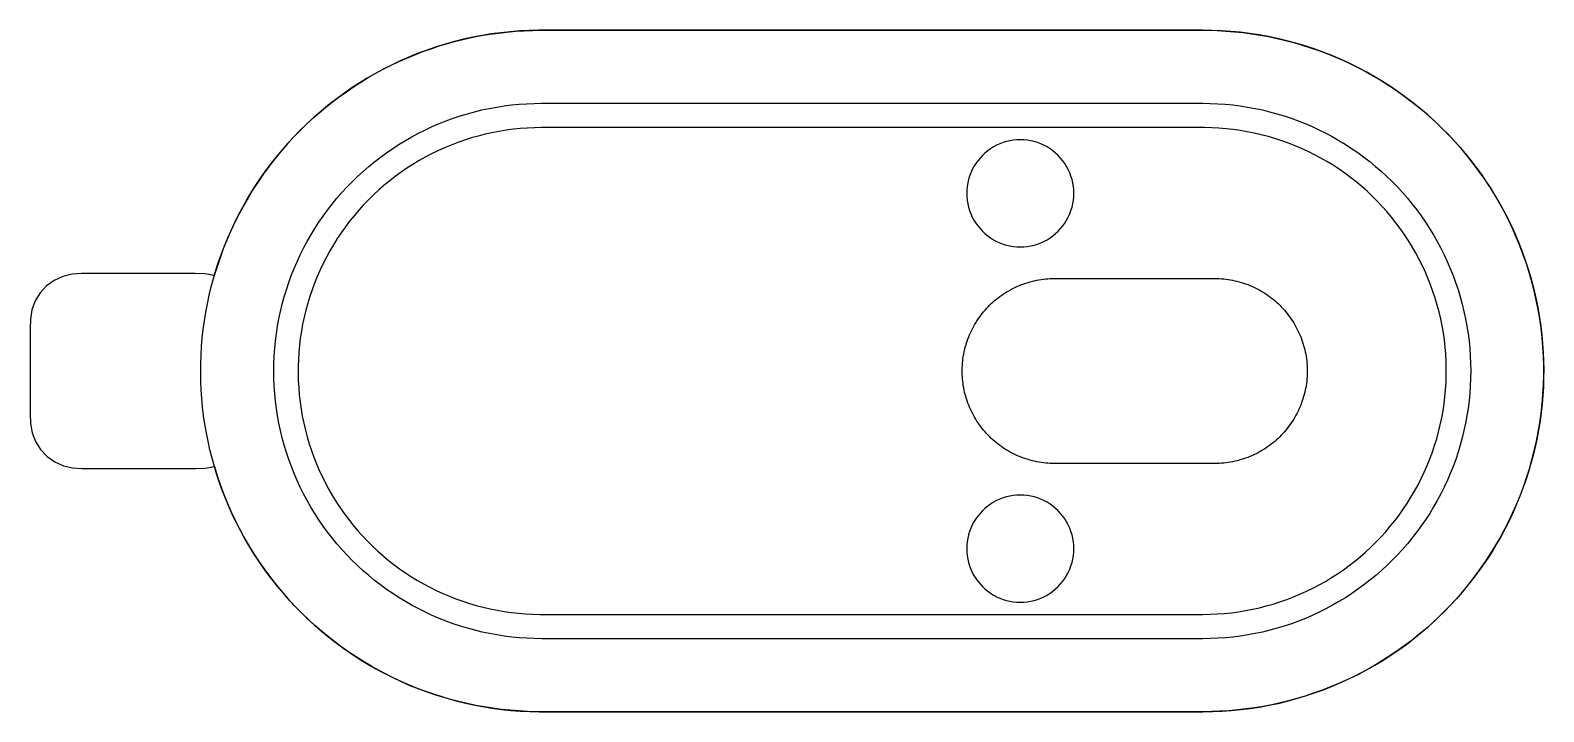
# Model space of a CAD drawing. Header units: millimetres. Extents: x -5 to 26.1, y -7 to 7.
import ezdxf

# ---------------------------------------------------------------- set-up
doc = ezdxf.new("R2010")
doc.units = ezdxf.units.MM
for name, color, linetype in [('HOLES', 7, 'Continuous'), ('LINER', 7, 'Continuous'), ('POD_LAYER', 7, 'Continuous'), ('POD_OUTLINE', 7, 'Continuous'), ('SKIN_LAYER', 7, 'Continuous')]:
    doc.layers.add(name, color=color, linetype=linetype)

msp = doc.modelspace()

# ---------------------------------------------------------------- linework, layer by layer
at = {"layer": 'HOLES'}
for points in [[(16.4311, 3.65), (16.4288, 3.7219), (16.4217, 3.7936), (16.41, 3.8646), (16.3936, 3.9347), (16.3727, 4.0036), (16.3474, 4.071), (16.3177, 4.1365), (16.2837, 4.2), (16.2457, 4.2611), (16.2038, 4.3196), (16.1581, 4.3753), (16.1089, 4.4278), (16.0564, 4.477), (16.0008, 4.5227), (15.9422, 4.5646), (15.8811, 4.6026), (15.8176, 4.6366), (15.7521, 4.6663), (15.6847, 4.6916), (15.6158, 4.7125), (15.5457, 4.7289), (15.4747, 4.7406), (15.4031, 4.7476), (15.3311, 4.75), (15.2592, 4.7476), (15.1875, 4.7406), (15.1165, 4.7289), (15.0464, 4.7125), (14.9775, 4.6916), (14.9102, 4.6663), (14.8446, 4.6366), (14.7811, 4.6026), (14.72, 4.5646), (14.6615, 4.5227), (14.6058, 4.477), (14.5533, 4.4278), (14.5041, 4.3753), (14.4584, 4.3196), (14.4165, 4.2611), (14.3785, 4.2), (14.3446, 4.1365), (14.3148, 4.071), (14.2895, 4.0036), (14.2686, 3.9347), (14.2523, 3.8646), (14.2405, 3.7936), (14.2335, 3.7219), (14.2311, 3.65), (14.2335, 3.5781), (14.2405, 3.5064), (14.2523, 3.4354), (14.2686, 3.3653), (14.2895, 3.2964), (14.3148, 3.229), (14.3446, 3.1635), (14.3785, 3.1), (14.4165, 3.0389), (14.4584, 2.9804), (14.5041, 2.9247), (14.5533, 2.8722), (14.6058, 2.823), (14.6615, 2.7773), (14.72, 2.7354), (14.7811, 2.6974), (14.8446, 2.6634), (14.9102, 2.6337), (14.9775, 2.6084), (15.0464, 2.5875), (15.1165, 2.5711), (15.1875, 2.5594), (15.2592, 2.5524), (15.3311, 2.55), (15.4031, 2.5524), (15.4747, 2.5594), (15.5457, 2.5711), (15.6158, 2.5875), (15.6847, 2.6084), (15.7521, 2.6337), (15.8176, 2.6634), (15.8811, 2.6974), (15.9422, 2.7354), (16.0008, 2.7773), (16.0564, 2.823), (16.1089, 2.8722), (16.1581, 2.9247), (16.2038, 2.9804), (16.2457, 3.0389), (16.2837, 3.1), (16.3177, 3.1635), (16.3474, 3.229), (16.3727, 3.2964), (16.3936, 3.3653), (16.41, 3.4354), (16.4217, 3.5064), (16.4288, 3.5781)], [(19.3243, -1.9), (19.2781, -1.9), (19.2318, -1.9), (19.1855, -1.9), (19.1392, -1.9), (19.093, -1.9), (19.0467, -1.9), (19.0004, -1.9), (18.9541, -1.9), (18.9078, -1.9), (18.8616, -1.9), (18.8153, -1.9), (18.769, -1.9), (18.7227, -1.9), (18.6765, -1.9), (18.6302, -1.9), (18.5839, -1.9), (18.5376, -1.9), (18.4913, -1.9), (18.4451, -1.9), (18.3988, -1.9), (18.3525, -1.9), (18.3062, -1.9), (18.26, -1.9), (18.2137, -1.9), (18.1674, -1.9), (18.1211, -1.9), (18.0749, -1.9), (18.0286, -1.9), (17.9823, -1.9), (17.936, -1.9), (17.8897, -1.9), (17.8435, -1.9), (17.7972, -1.9), (17.7509, -1.9), (17.7046, -1.9), (17.6584, -1.9), (17.6121, -1.9), (17.5658, -1.9), (17.5195, -1.9), (17.4732, -1.9), (17.427, -1.9), (17.3807, -1.9), (17.3344, -1.9), (17.2881, -1.9), (17.2419, -1.9), (17.1956, -1.9), (17.1493, -1.9), (17.103, -1.9), (17.0567, -1.9), (17.0105, -1.9), (16.9642, -1.9), (16.9179, -1.9), (16.8716, -1.9), (16.8254, -1.9), (16.7791, -1.9), (16.7328, -1.9), (16.6865, -1.9), (16.6403, -1.9), (16.594, -1.9), (16.5477, -1.9), (16.5014, -1.9), (16.4551, -1.9), (16.4089, -1.9), (16.3626, -1.9), (16.3163, -1.9), (16.27, -1.9), (16.2238, -1.9), (16.1775, -1.9), (16.1312, -1.9), (16.0849, -1.9), (16.0386, -1.9), (15.9924, -1.8995), (15.9461, -1.8978), (15.8999, -1.895), (15.8538, -1.8911), (15.8078, -1.886), (15.762, -1.8799), (15.7163, -1.8726), (15.6708, -1.8642), (15.6255, -1.8547), (15.5804, -1.8441), (15.5356, -1.8324), (15.4912, -1.8196), (15.447, -1.8058), (15.4032, -1.7909), (15.3598, -1.7749), (15.3168, -1.7578), (15.2742, -1.7397), (15.232, -1.7206), (15.1903, -1.7005), (15.1492, -1.6793), (15.1085, -1.6572), (15.0685, -1.6341), (15.029, -1.61), (14.99, -1.5849), (14.9518, -1.5589), (14.9141, -1.532), (14.8771, -1.5042), (14.8408, -1.4755), (14.8053, -1.4459), (14.7704, -1.4155), (14.7363, -1.3842), (14.703, -1.3521), (14.6705, -1.3191), (14.6387, -1.2855), (14.6079, -1.251), (14.5778, -1.2158), (14.5486, -1.1799), (14.5203, -1.1433), (14.4929, -1.106), (14.4665, -1.068), (14.4409, -1.0294), (14.4163, -0.9902), (14.3927, -0.9504), (14.37, -0.9101), (14.3484, -0.8692), (14.3277, -0.8278), (14.308, -0.7859), (14.2894, -0.7435), (14.2718, -0.7007), (14.2553, -0.6575), (14.2398, -0.6139), (14.2254, -0.5699), (14.212, -0.5256), (14.1998, -0.481), (14.1886, -0.4361), (14.1785, -0.3909), (14.1696, -0.3455), (14.1617, -0.2999), (14.155, -0.2541), (14.1493, -0.2082), (14.1448, -0.1622), (14.1414, -0.116), (14.1392, -0.0698), (14.138, -0.0235), (14.138, 0.0228), (14.1391, 0.069), (14.1414, 0.1152), (14.1448, 0.1614), (14.1493, 0.2075), (14.1549, 0.2534), (14.1616, 0.2992), (14.1694, 0.3448), (14.1784, 0.3902), (14.1884, 0.4354), (14.1996, 0.4803), (14.2118, 0.5249), (14.2252, 0.5692), (14.2396, 0.6132), (14.255, 0.6568), (14.2716, 0.7), (14.2891, 0.7428), (14.3077, 0.7852), (14.3274, 0.8271), (14.348, 0.8685), (14.3697, 0.9094), (14.3923, 0.9498), (14.4159, 0.9896), (14.4405, 1.0288), (14.466, 1.0674), (14.4925, 1.1053), (14.5199, 1.1427), (14.5482, 1.1793), (14.5773, 1.2152), (14.6074, 1.2504), (14.6382, 1.2849), (14.6699, 1.3186), (14.7025, 1.3515), (14.7358, 1.3836), (14.7699, 1.415), (14.8047, 1.4454), (14.8403, 1.475), (14.8765, 1.5037), (14.9135, 1.5316), (14.9511, 1.5585), (14.9894, 1.5845), (15.0283, 1.6096), (15.0678, 1.6337), (15.1079, 1.6568), (15.1485, 1.679), (15.1897, 1.7002), (15.2313, 1.7203), (15.2735, 1.7394), (15.3161, 1.7575), (15.3591, 1.7746), (15.4025, 1.7906), (15.4463, 1.8055), (15.4904, 1.8194), (15.5349, 1.8322), (15.5797, 1.8439), (15.6247, 1.8545), (15.67, 1.864), (15.7155, 1.8725), (15.7612, 1.8797), (15.8071, 1.8859), (15.8531, 1.891), (15.8992, 1.8949), (15.9454, 1.8977), (15.9916, 1.8994), (16.0379, 1.9), (16.0842, 1.9), (16.1304, 1.9), (16.1767, 1.9), (16.223, 1.9), (16.2693, 1.9), (16.3156, 1.9), (16.3618, 1.9), (16.4081, 1.9), (16.4544, 1.9), (16.5007, 1.9), (16.5469, 1.9), (16.5932, 1.9), (16.6395, 1.9), (16.6858, 1.9), (16.7321, 1.9), (16.7783, 1.9), (16.8246, 1.9), (16.8709, 1.9), (16.9172, 1.9), (16.9634, 1.9), (17.0097, 1.9), (17.056, 1.9), (17.1023, 1.9), (17.1485, 1.9), (17.1948, 1.9), (17.2411, 1.9), (17.2874, 1.9), (17.3337, 1.9), (17.3799, 1.9), (17.4262, 1.9), (17.4725, 1.9), (17.5188, 1.9), (17.565, 1.9), (17.6113, 1.9), (17.6576, 1.9), (17.7039, 1.9), (17.7502, 1.9), (17.7964, 1.9), (17.8427, 1.9), (17.889, 1.9), (17.9353, 1.9), (17.9815, 1.9), (18.0278, 1.9), (18.0741, 1.9), (18.1204, 1.9), (18.1667, 1.9), (18.2129, 1.9), (18.2592, 1.9), (18.3055, 1.9), (18.3518, 1.9), (18.398, 1.9), (18.4443, 1.9), (18.4906, 1.9), (18.5369, 1.9), (18.5831, 1.9), (18.6294, 1.9), (18.6757, 1.9), (18.722, 1.9), (18.7683, 1.9), (18.8145, 1.9), (18.8608, 1.9), (18.9071, 1.9), (18.9534, 1.9), (18.9996, 1.9), (19.0459, 1.9), (19.0922, 1.9), (19.1385, 1.9), (19.1848, 1.9), (19.231, 1.9), (19.2773, 1.9), (19.3236, 1.9), (19.3699, 1.8995), (19.4161, 1.8978), (19.4623, 1.895), (19.5084, 1.8911), (19.5544, 1.886), (19.6003, 1.8799), (19.646, 1.8726), (19.6915, 1.8642), (19.7368, 1.8547), (19.7818, 1.8441), (19.8266, 1.8324), (19.8711, 1.8196), (19.9152, 1.8058), (19.959, 1.7909), (20.0025, 1.7749), (20.0455, 1.7578), (20.0881, 1.7397), (20.1302, 1.7206), (20.1719, 1.7005), (20.213, 1.6793), (20.2537, 1.6572), (20.2938, 1.6341), (20.3333, 1.61), (20.3722, 1.5849), (20.4105, 1.5589), (20.4481, 1.532), (20.4851, 1.5042), (20.5214, 1.4755), (20.557, 1.4459), (20.5918, 1.4155), (20.6259, 1.3842), (20.6592, 1.3521), (20.6918, 1.3191), (20.7235, 1.2855), (20.7544, 1.251), (20.7844, 1.2158), (20.8136, 1.1799), (20.8419, 1.1433), (20.8693, 1.106), (20.8958, 1.068), (20.9213, 1.0294), (20.9459, 0.9902), (20.9695, 0.9504), (20.9922, 0.9101), (21.0139, 0.8692), (21.0345, 0.8278), (21.0542, 0.7859), (21.0728, 0.7435), (21.0904, 0.7007), (21.1069, 0.6575), (21.1224, 0.6139), (21.1368, 0.5699), (21.1502, 0.5256), (21.1624, 0.481), (21.1736, 0.4361), (21.1837, 0.3909), (21.1927, 0.3455), (21.2005, 0.2999), (21.2073, 0.2541), (21.2129, 0.2082), (21.2174, 0.1622), (21.2208, 0.116), (21.2231, 0.0698), (21.2242, 0.0235), (21.2242, -0.0228), (21.2231, -0.069), (21.2208, -0.1152), (21.2175, -0.1614), (21.213, -0.2075), (21.2074, -0.2534), (21.2006, -0.2992), (21.1928, -0.3448), (21.1838, -0.3902), (21.1738, -0.4354), (21.1626, -0.4803), (21.1504, -0.5249), (21.1371, -0.5692), (21.1227, -0.6132), (21.1072, -0.6568), (21.0907, -0.7), (21.0731, -0.7428), (21.0545, -0.7852), (21.0349, -0.8271), (21.0142, -0.8685), (20.9926, -0.9094), (20.9699, -0.9498), (20.9463, -0.9896), (20.9217, -1.0288), (20.8962, -1.0674), (20.8697, -1.1053), (20.8423, -1.1427), (20.8141, -1.1793), (20.7849, -1.2152), (20.7549, -1.2504), (20.724, -1.2849), (20.6923, -1.3186), (20.6598, -1.3515), (20.6265, -1.3836), (20.5924, -1.415), (20.5575, -1.4454), (20.522, -1.475), (20.4857, -1.5037), (20.4487, -1.5316), (20.4111, -1.5585), (20.3728, -1.5845), (20.3339, -1.6096), (20.2944, -1.6337), (20.2543, -1.6568), (20.2137, -1.679), (20.1726, -1.7002), (20.1309, -1.7203), (20.0888, -1.7394), (20.0462, -1.7575), (20.0032, -1.7746), (19.9597, -1.7906), (19.9159, -1.8055), (19.8718, -1.8194), (19.8273, -1.8322), (19.7826, -1.8439), (19.7375, -1.8545), (19.6922, -1.864), (19.6467, -1.8725), (19.601, -1.8797), (19.5552, -1.8859), (19.5092, -1.891), (19.463, -1.8949), (19.4169, -1.8977), (19.3706, -1.8994)], [(16.4311, -3.65), (16.4288, -3.5781), (16.4217, -3.5064), (16.41, -3.4354), (16.3936, -3.3653), (16.3727, -3.2964), (16.3474, -3.229), (16.3177, -3.1635), (16.2837, -3.1), (16.2457, -3.0389), (16.2038, -2.9804), (16.1581, -2.9247), (16.1089, -2.8722), (16.0564, -2.823), (16.0008, -2.7773), (15.9422, -2.7354), (15.8811, -2.6974), (15.8176, -2.6634), (15.7521, -2.6337), (15.6847, -2.6084), (15.6158, -2.5875), (15.5457, -2.5711), (15.4747, -2.5594), (15.4031, -2.5524), (15.3311, -2.55), (15.2592, -2.5524), (15.1875, -2.5594), (15.1165, -2.5711), (15.0464, -2.5875), (14.9775, -2.6084), (14.9102, -2.6337), (14.8446, -2.6634), (14.7811, -2.6974), (14.72, -2.7354), (14.6615, -2.7773), (14.6058, -2.823), (14.5533, -2.8722), (14.5041, -2.9247), (14.4584, -2.9804), (14.4165, -3.0389), (14.3785, -3.1), (14.3446, -3.1635), (14.3148, -3.229), (14.2895, -3.2964), (14.2686, -3.3653), (14.2523, -3.4354), (14.2405, -3.5064), (14.2335, -3.5781), (14.2311, -3.65), (14.2335, -3.7219), (14.2405, -3.7936), (14.2523, -3.8646), (14.2686, -3.9347), (14.2895, -4.0036), (14.3148, -4.071), (14.3446, -4.1365), (14.3785, -4.2), (14.4165, -4.2611), (14.4584, -4.3196), (14.5041, -4.3753), (14.5533, -4.4278), (14.6058, -4.477), (14.6615, -4.5227), (14.72, -4.5646), (14.7811, -4.6026), (14.8446, -4.6366), (14.9102, -4.6663), (14.9775, -4.6916), (15.0464, -4.7125), (15.1165, -4.7289), (15.1875, -4.7406), (15.2592, -4.7476), (15.3311, -4.75), (15.4031, -4.7476), (15.4747, -4.7406), (15.5457, -4.7289), (15.6158, -4.7125), (15.6847, -4.6916), (15.7521, -4.6663), (15.8176, -4.6366), (15.8811, -4.6026), (15.9422, -4.5646), (16.0008, -4.5227), (16.0564, -4.477), (16.1089, -4.4278), (16.1581, -4.3753), (16.2038, -4.3196), (16.2457, -4.2611), (16.2837, -4.2), (16.3177, -4.1365), (16.3474, -4.071), (16.3727, -4.0036), (16.3936, -3.9347), (16.41, -3.8646), (16.4217, -3.7936), (16.4288, -3.7219)]]:
    msp.add_lwpolyline(points, close=True, dxfattribs=at)
at = {"layer": 'LINER'}
msp.add_lwpolyline([(19.0811, -7), (19.2758, -6.9973), (19.4703, -6.9892), (19.6645, -6.9756), (19.8583, -6.9567), (20.0515, -6.9324), (20.2439, -6.9027), (20.4354, -6.8677), (20.6259, -6.8274), (20.8152, -6.7818), (21.0031, -6.731), (21.1896, -6.6749), (21.3744, -6.6137), (21.5574, -6.5474), (21.7386, -6.476), (21.9176, -6.3995), (22.0945, -6.3182), (22.2691, -6.2319), (22.4412, -6.1409), (22.6106, -6.045), (22.7774, -5.9445), (22.9413, -5.8394), (23.1022, -5.7298), (23.26, -5.6158), (23.4146, -5.4974), (23.5658, -5.3748), (23.7135, -5.2479), (23.8577, -5.1171), (23.9981, -4.9823), (24.1348, -4.8436), (24.2675, -4.7012), (24.3963, -4.5551), (24.5209, -4.4055), (24.6413, -4.2525), (24.7574, -4.0963), (24.8692, -3.9368), (24.9764, -3.7743), (25.0791, -3.6089), (25.1771, -3.4407), (25.2705, -3.2698), (25.359, -3.0964), (25.4427, -2.9207), (25.5215, -2.7426), (25.5953, -2.5624), (25.664, -2.3803), (25.7276, -2.1963), (25.7862, -2.0106), (25.8395, -1.8233), (25.8876, -1.6347), (25.9304, -1.4447), (25.9679, -1.2537), (26.0001, -1.0617), (26.027, -0.8689), (26.0485, -0.6753), (26.0645, -0.4813), (26.0752, -0.2869), (26.0805, -0.0923), (26.0804, 0.1024), (26.0748, 0.297), (26.0638, 0.4914), (26.0475, 0.6854), (26.0257, 0.8789), (25.9986, 1.0717), (25.9661, 1.2637), (25.9283, 1.4546), (25.8852, 1.6445), (25.8368, 1.8331), (25.7832, 2.0203), (25.7245, 2.2059), (25.6605, 2.3898), (25.5915, 2.5718), (25.5175, 2.7519), (25.4385, 2.9298), (25.3545, 3.1055), (25.2657, 3.2788), (25.1722, 3.4495), (25.0739, 3.6176), (24.9709, 3.7828), (24.8635, 3.9452), (24.7515, 4.1045), (24.6352, 4.2606), (24.5145, 4.4134), (24.3897, 4.5628), (24.2607, 4.7087), (24.1278, 4.8509), (23.9909, 4.9894), (23.8503, 5.124), (23.7059, 5.2546), (23.558, 5.3812), (23.4066, 5.5037), (23.2519, 5.6218), (23.0939, 5.7356), (22.9328, 5.845), (22.7688, 5.9499), (22.6019, 6.0501), (22.4323, 6.1457), (22.2601, 6.2365), (22.0854, 6.3225), (21.9084, 6.4036), (21.7292, 6.4798), (21.548, 6.5509), (21.3648, 6.617), (21.1799, 6.6779), (20.9934, 6.7337), (20.8054, 6.7843), (20.616, 6.8296), (20.4255, 6.8697), (20.2339, 6.9044), (20.0415, 6.9338), (19.8483, 6.9578), (19.6545, 6.9765), (19.4602, 6.9897), (19.2657, 6.9976), (19.071, 7), (18.8763, 7), (18.6816, 7), (18.4869, 7), (18.2922, 7), (18.0975, 7), (17.9028, 7), (17.7081, 7), (17.5134, 7), (17.3187, 7), (17.124, 7), (16.9293, 7), (16.7346, 7), (16.5399, 7), (16.3452, 7), (16.1505, 7), (15.9558, 7), (15.7611, 7), (15.5664, 7), (15.3717, 7), (15.177, 7), (14.9823, 7), (14.7876, 7), (14.5929, 7), (14.3982, 7), (14.2035, 7), (14.0088, 7), (13.8141, 7), (13.6194, 7), (13.4247, 7), (13.23, 7), (13.0353, 7), (12.8405, 7), (12.6458, 7), (12.4511, 7), (12.2564, 7), (12.0617, 7), (11.867, 7), (11.6723, 7), (11.4776, 7), (11.2829, 7), (11.0882, 7), (10.8935, 7), (10.6988, 7), (10.5041, 7), (10.3094, 7), (10.1147, 7), (9.92, 7), (9.7253, 7), (9.5306, 7), (9.3359, 7), (9.1412, 7), (8.9465, 7), (8.7518, 7), (8.5571, 7), (8.3624, 7), (8.1677, 7), (7.973, 7), (7.7783, 7), (7.5836, 7), (7.3889, 7), (7.1942, 7), (6.9995, 7), (6.8048, 7), (6.6101, 7), (6.4154, 7), (6.2207, 7), (6.026, 7), (5.8313, 7), (5.6366, 7), (5.4419, 6.9998), (5.2472, 6.9954), (5.0528, 6.9857), (4.8587, 6.9706), (4.6651, 6.95), (4.4721, 6.9241), (4.2799, 6.8929), (4.0887, 6.8563), (3.8986, 6.8144), (3.7097, 6.7672), (3.5222, 6.7148), (3.3362, 6.6572), (3.1519, 6.5944), (2.9694, 6.5266), (2.7889, 6.4537), (2.6104, 6.3758), (2.4343, 6.2929), (2.2604, 6.2053), (2.0891, 6.1128), (1.9204, 6.0155), (1.7545, 5.9137), (1.5915, 5.8072), (1.4315, 5.6963), (1.2747, 5.5809), (1.1211, 5.4612), (0.9709, 5.3373), (0.8242, 5.2093), (0.6811, 5.0773), (0.5418, 4.9413), (0.4063, 4.8015), (0.2747, 4.658), (0.1472, 4.5108), (0.0238, 4.3602), (-0.0953, 4.2062), (-0.2101, 4.049), (-0.3205, 3.8886), (-0.4264, 3.7253), (-0.5277, 3.559), (-0.6244, 3.39), (-0.7163, 3.2184), (-0.8034, 3.0442), (-0.8856, 2.8677), (-0.9629, 2.689), (-1.0352, 2.5083), (-1.1024, 2.3255), (-1.1645, 2.141), (-1.2251, 1.9615), (-1.4164, 1.9965), (-1.611, 2), (-1.8057, 2), (-2.0004, 2), (-2.1951, 2), (-2.3898, 2), (-2.5845, 2), (-2.7792, 2), (-2.9739, 2), (-3.1686, 2), (-3.3633, 2), (-3.558, 2), (-3.7527, 2), (-3.9474, 2), (-4.1416, 1.9899), (-4.3305, 1.9438), (-4.5068, 1.8621), (-4.664, 1.7477), (-4.7961, 1.6051), (-4.8982, 1.4396), (-4.9663, 1.2576), (-4.9978, 1.0658), (-5, 0.8711), (-5, 0.6764), (-5, 0.4817), (-5, 0.287), (-5, 0.0923), (-5, -0.1024), (-5, -0.2971), (-5, -0.4918), (-5, -0.6865), (-5, -0.8812), (-4.9971, -1.0758), (-4.9636, -1.2673), (-4.8937, -1.4487), (-4.79, -1.6131), (-4.6564, -1.7544), (-4.4981, -1.8671), (-4.3209, -1.9471), (-4.1316, -1.9913), (-3.9373, -2), (-3.7426, -2), (-3.5479, -2), (-3.3532, -2), (-3.1585, -2), (-2.9638, -2), (-2.7691, -2), (-2.5744, -2), (-2.3797, -2), (-2.185, -2), (-1.9903, -2), (-1.7956, -2), (-1.6008, -2), (-1.4063, -1.9956), (-1.2187, -1.9646), (-1.1614, -2.1507), (-1.099, -2.3351), (-1.0315, -2.5177), (-0.959, -2.6984), (-0.8815, -2.877), (-0.799, -3.0533), (-0.7116, -3.2273), (-0.6195, -3.3988), (-0.5226, -3.5677), (-0.421, -3.7338), (-0.3149, -3.897), (-0.2043, -4.0573), (-0.0892, -4.2143), (0.0301, -4.3681), (0.1537, -4.5186), (0.2815, -4.6655), (0.4132, -4.8088), (0.549, -4.9484), (0.6885, -5.0842), (0.8317, -5.2161), (0.9786, -5.3439), (1.129, -5.4676), (1.2827, -5.587), (1.4397, -5.7021), (1.5999, -5.8128), (1.7631, -5.9191), (1.9291, -6.0207), (2.0979, -6.1177), (2.2694, -6.2099), (2.4434, -6.2974), (2.6197, -6.3799), (2.7982, -6.4576), (2.9789, -6.5302), (3.1614, -6.5978), (3.3458, -6.6603), (3.5319, -6.7176), (3.7195, -6.7698), (3.9084, -6.8167), (4.0986, -6.8583), (4.2899, -6.8946), (4.4821, -6.9256), (4.6751, -6.9512), (4.8688, -6.9715), (5.0629, -6.9863), (5.2574, -6.9958), (5.452, -6.9998), (5.6467, -7), (5.8414, -7), (6.0361, -7), (6.2308, -7), (6.4255, -7), (6.6202, -7), (6.8149, -7), (7.0096, -7), (7.2043, -7), (7.399, -7), (7.5937, -7), (7.7884, -7), (7.9831, -7), (8.1778, -7), (8.3725, -7), (8.5672, -7), (8.7619, -7), (8.9566, -7), (9.1513, -7), (9.346, -7), (9.5407, -7), (9.7354, -7), (9.9301, -7), (10.1248, -7), (10.3195, -7), (10.5143, -7), (10.709, -7), (10.9037, -7), (11.0984, -7), (11.2931, -7), (11.4878, -7), (11.6825, -7), (11.8772, -7), (12.0719, -7), (12.2666, -7), (12.4613, -7), (12.656, -7), (12.8507, -7), (13.0454, -7), (13.2401, -7), (13.4348, -7), (13.6295, -7), (13.8242, -7), (14.0189, -7), (14.2136, -7), (14.4083, -7), (14.603, -7), (14.7977, -7), (14.9924, -7), (15.1871, -7), (15.3818, -7), (15.5765, -7), (15.7712, -7), (15.9659, -7), (16.1606, -7), (16.3553, -7), (16.55, -7), (16.7447, -7), (16.9394, -7), (17.1341, -7), (17.3288, -7), (17.5235, -7), (17.7182, -7), (17.9129, -7), (18.1076, -7), (18.3023, -7), (18.497, -7), (18.6917, -7), (18.8864, -7)], close=True, dxfattribs=at)
at = {"layer": 'POD_LAYER'}
msp.add_lwpolyline([(19.0811, -5), (19.2275, -4.9979), (19.3738, -4.9914), (19.5199, -4.9807), (19.6656, -4.9657), (19.8107, -4.9465), (19.9553, -4.923), (20.0991, -4.8953), (20.242, -4.8634), (20.3839, -4.8273), (20.5247, -4.7871), (20.6643, -4.7427), (20.8025, -4.6943), (20.9392, -4.6419), (21.0744, -4.5855), (21.2078, -4.5252), (21.3394, -4.461), (21.4691, -4.3929), (21.5967, -4.3211), (21.7222, -4.2456), (21.8454, -4.1664), (21.9662, -4.0837), (22.0846, -3.9974), (22.2003, -3.9078), (22.3134, -3.8147), (22.4238, -3.7184), (22.5312, -3.619), (22.6357, -3.5164), (22.7372, -3.4108), (22.8355, -3.3022), (22.9306, -3.1909), (23.0224, -3.0768), (23.1108, -2.96), (23.1957, -2.8408), (23.2772, -2.719), (23.355, -2.595), (23.4292, -2.4687), (23.4996, -2.3403), (23.5662, -2.2099), (23.629, -2.0776), (23.6879, -1.9436), (23.7429, -1.8078), (23.7938, -1.6705), (23.8407, -1.5318), (23.8835, -1.3918), (23.9222, -1.2505), (23.9568, -1.1082), (23.9871, -0.965), (24.0133, -0.8209), (24.0352, -0.6761), (24.0529, -0.5307), (24.0663, -0.3849), (24.0754, -0.2387), (24.0803, -0.0924), (24.0808, 0.0541), (24.0771, 0.2005), (24.0691, 0.3467), (24.0568, 0.4926), (24.0402, 0.6381), (24.0194, 0.7831), (23.9944, 0.9273), (23.9651, 1.0708), (23.9316, 1.2134), (23.894, 1.3549), (23.8523, 1.4953), (23.8065, 1.6344), (23.7566, 1.772), (23.7027, 1.9082), (23.6448, 2.0427), (23.583, 2.1755), (23.5174, 2.3064), (23.4479, 2.4353), (23.3747, 2.5622), (23.2979, 2.6868), (23.2174, 2.8091), (23.1333, 2.9291), (23.0458, 3.0465), (22.9549, 3.1613), (22.8607, 3.2734), (22.7632, 3.3827), (22.6626, 3.489), (22.5588, 3.5924), (22.4521, 3.6927), (22.3426, 3.7899), (22.2302, 3.8837), (22.1151, 3.9743), (21.9974, 4.0614), (21.8772, 4.1451), (21.7546, 4.2252), (21.6297, 4.3017), (21.5027, 4.3745), (21.3735, 4.4435), (21.2424, 4.5087), (21.1095, 4.5701), (20.9747, 4.6275), (20.8384, 4.681), (20.7006, 4.7305), (20.5614, 4.7759), (20.4209, 4.8172), (20.2792, 4.8543), (20.1365, 4.8873), (19.993, 4.9162), (19.8486, 4.9407), (19.7036, 4.9611), (19.558, 4.9772), (19.4121, 4.989), (19.2658, 4.9966), (19.1194, 4.9999), (18.973, 5), (18.8265, 5), (18.6801, 5), (18.5336, 5), (18.3872, 5), (18.2407, 5), (18.0943, 5), (17.9479, 5), (17.8014, 5), (17.655, 5), (17.5085, 5), (17.3621, 5), (17.2156, 5), (17.0692, 5), (16.9227, 5), (16.7763, 5), (16.6299, 5), (16.4834, 5), (16.337, 5), (16.1905, 5), (16.0441, 5), (15.8976, 5), (15.7512, 5), (15.6047, 5), (15.4583, 5), (15.3118, 5), (15.1654, 5), (15.019, 5), (14.8725, 5), (14.7261, 5), (14.5796, 5), (14.4332, 5), (14.2867, 5), (14.1403, 5), (13.9938, 5), (13.8474, 5), (13.7009, 5), (13.5545, 5), (13.4081, 5), (13.2616, 5), (13.1152, 5), (12.9687, 5), (12.8223, 5), (12.6758, 5), (12.5294, 5), (12.3829, 5), (12.2365, 5), (12.09, 5), (11.9436, 5), (11.7972, 5), (11.6507, 5), (11.5043, 5), (11.3578, 5), (11.2114, 5), (11.0649, 5), (10.9185, 5), (10.772, 5), (10.6256, 5), (10.4791, 5), (10.3327, 5), (10.1863, 5), (10.0398, 5), (9.8934, 5), (9.7469, 5), (9.6005, 5), (9.454, 5), (9.3076, 5), (9.1611, 5), (9.0147, 5), (8.8682, 5), (8.7218, 5), (8.5754, 5), (8.4289, 5), (8.2825, 5), (8.136, 5), (7.9896, 5), (7.8431, 5), (7.6967, 5), (7.5502, 5), (7.4038, 5), (7.2573, 5), (7.1109, 5), (6.9645, 5), (6.818, 5), (6.6716, 5), (6.5251, 5), (6.3787, 5), (6.2322, 5), (6.0858, 5), (5.9393, 5), (5.7929, 5), (5.6464, 5), (5.5, 5), (5.3536, 4.9979), (5.2073, 4.9914), (5.0612, 4.9807), (4.9156, 4.9657), (4.7704, 4.9465), (4.6258, 4.923), (4.482, 4.8953), (4.3391, 4.8634), (4.1972, 4.8273), (4.0564, 4.7871), (3.9168, 4.7427), (3.7786, 4.6943), (3.6419, 4.6419), (3.5067, 4.5855), (3.3733, 4.5252), (3.2417, 4.461), (3.112, 4.3929), (2.9844, 4.3211), (2.8589, 4.2456), (2.7357, 4.1664), (2.6149, 4.0837), (2.4966, 3.9974), (2.3808, 3.9078), (2.2677, 3.8147), (2.1574, 3.7184), (2.0499, 3.619), (1.9454, 3.5164), (1.8439, 3.4108), (1.7456, 3.3022), (1.6505, 3.1909), (1.5587, 3.0768), (1.4703, 2.96), (1.3854, 2.8408), (1.304, 2.719), (1.2261, 2.595), (1.152, 2.4687), (1.0815, 2.3403), (1.0149, 2.2099), (0.9521, 2.0776), (0.8932, 1.9436), (0.8383, 1.8078), (0.7873, 1.6705), (0.7404, 1.5318), (0.6976, 1.3918), (0.6589, 1.2505), (0.6244, 1.1082), (0.594, 0.965), (0.5678, 0.8209), (0.5459, 0.6761), (0.5282, 0.5307), (0.5148, 0.3849), (0.5057, 0.2387), (0.5009, 0.0924), (0.5003, -0.0541), (0.504, -0.2005), (0.512, -0.3467), (0.5243, -0.4926), (0.5409, -0.6381), (0.5617, -0.7831), (0.5867, -0.9273), (0.616, -1.0708), (0.6495, -1.2134), (0.6871, -1.3549), (0.7288, -1.4953), (0.7747, -1.6344), (0.8245, -1.772), (0.8784, -1.9082), (0.9363, -2.0427), (0.9981, -2.1755), (1.0637, -2.3064), (1.1332, -2.4353), (1.2064, -2.5622), (1.2832, -2.6868), (1.3637, -2.8091), (1.4478, -2.9291), (1.5353, -3.0465), (1.6262, -3.1613), (1.7204, -3.2734), (1.8179, -3.3827), (1.9186, -3.489), (2.0223, -3.5924), (2.129, -3.6927), (2.2386, -3.7899), (2.3509, -3.8837), (2.466, -3.9743), (2.5837, -4.0614), (2.7039, -4.1451), (2.8265, -4.2252), (2.9514, -4.3017), (3.0784, -4.3745), (3.2076, -4.4435), (3.3387, -4.5087), (3.4717, -4.5701), (3.6064, -4.6275), (3.7427, -4.681), (3.8805, -4.7305), (4.0198, -4.7759), (4.1603, -4.8172), (4.3019, -4.8543), (4.4446, -4.8873), (4.5882, -4.9162), (4.7325, -4.9407), (4.8775, -4.9611), (5.0231, -4.9772), (5.169, -4.989), (5.3153, -4.9966), (5.4617, -4.9999), (5.6081, -5), (5.7546, -5), (5.901, -5), (6.0475, -5), (6.1939, -5), (6.3404, -5), (6.4868, -5), (6.6333, -5), (6.7797, -5), (6.9261, -5), (7.0726, -5), (7.219, -5), (7.3655, -5), (7.5119, -5), (7.6584, -5), (7.8048, -5), (7.9513, -5), (8.0977, -5), (8.2442, -5), (8.3906, -5), (8.537, -5), (8.6835, -5), (8.8299, -5), (8.9764, -5), (9.1228, -5), (9.2693, -5), (9.4157, -5), (9.5622, -5), (9.7086, -5), (9.8551, -5), (10.0015, -5), (10.1479, -5), (10.2944, -5), (10.4408, -5), (10.5873, -5), (10.7337, -5), (10.8802, -5), (11.0266, -5), (11.1731, -5), (11.3195, -5), (11.466, -5), (11.6124, -5), (11.7588, -5), (11.9053, -5), (12.0517, -5), (12.1982, -5), (12.3446, -5), (12.4911, -5), (12.6375, -5), (12.784, -5), (12.9304, -5), (13.0769, -5), (13.2233, -5), (13.3697, -5), (13.5162, -5), (13.6626, -5), (13.8091, -5), (13.9555, -5), (14.102, -5), (14.2484, -5), (14.3949, -5), (14.5413, -5), (14.6878, -5), (14.8342, -5), (14.9806, -5), (15.1271, -5), (15.2735, -5), (15.42, -5), (15.5664, -5), (15.7129, -5), (15.8593, -5), (16.0058, -5), (16.1522, -5), (16.2987, -5), (16.4451, -5), (16.5915, -5), (16.738, -5), (16.8844, -5), (17.0309, -5), (17.1773, -5), (17.3238, -5), (17.4702, -5), (17.6167, -5), (17.7631, -5), (17.9096, -5), (18.056, -5), (18.2024, -5), (18.3489, -5), (18.4953, -5), (18.6418, -5), (18.7882, -5), (18.9347, -5)], close=True, dxfattribs=at)
at = {"layer": 'POD_OUTLINE'}
msp.add_lwpolyline([(19.0811, -5.5), (18.9268, -5.5), (18.7725, -5.5), (18.6182, -5.5), (18.4639, -5.5), (18.3096, -5.5), (18.1553, -5.5), (18.001, -5.5), (17.8467, -5.5), (17.6924, -5.5), (17.5381, -5.5), (17.3838, -5.5), (17.2295, -5.5), (17.0752, -5.5), (16.9209, -5.5), (16.7666, -5.5), (16.6123, -5.5), (16.458, -5.5), (16.3037, -5.5), (16.1494, -5.5), (15.9951, -5.5), (15.8408, -5.5), (15.6865, -5.5), (15.5322, -5.5), (15.3779, -5.5), (15.2236, -5.5), (15.0693, -5.5), (14.915, -5.5), (14.7607, -5.5), (14.6064, -5.5), (14.4521, -5.5), (14.2978, -5.5), (14.1435, -5.5), (13.9892, -5.5), (13.8349, -5.5), (13.6806, -5.5), (13.5263, -5.5), (13.372, -5.5), (13.2177, -5.5), (13.0634, -5.5), (12.9091, -5.5), (12.7548, -5.5), (12.6005, -5.5), (12.4462, -5.5), (12.2919, -5.5), (12.1376, -5.5), (11.9833, -5.5), (11.829, -5.5), (11.6747, -5.5), (11.5204, -5.5), (11.3661, -5.5), (11.2118, -5.5), (11.0575, -5.5), (10.9032, -5.5), (10.749, -5.5), (10.5947, -5.5), (10.4404, -5.5), (10.2861, -5.5), (10.1318, -5.5), (9.9775, -5.5), (9.8232, -5.5), (9.6689, -5.5), (9.5146, -5.5), (9.3603, -5.5), (9.206, -5.5), (9.0517, -5.5), (8.8974, -5.5), (8.7431, -5.5), (8.5888, -5.5), (8.4345, -5.5), (8.2802, -5.5), (8.1259, -5.5), (7.9716, -5.5), (7.8173, -5.5), (7.663, -5.5), (7.5087, -5.5), (7.3544, -5.5), (7.2001, -5.5), (7.0458, -5.5), (6.8915, -5.5), (6.7372, -5.5), (6.5829, -5.5), (6.4286, -5.5), (6.2743, -5.5), (6.12, -5.5), (5.9657, -5.5), (5.8114, -5.5), (5.6571, -5.5), (5.5028, -5.5), (5.3485, -5.4979), (5.1943, -5.4915), (5.0404, -5.4808), (4.8869, -5.4657), (4.7338, -5.4464), (4.5813, -5.4227), (4.4296, -5.3948), (4.2786, -5.3627), (4.1287, -5.3263), (3.9798, -5.2857), (3.8322, -5.241), (3.6858, -5.1922), (3.5409, -5.1392), (3.3975, -5.0823), (3.2557, -5.0213), (3.1158, -4.9564), (2.9777, -4.8875), (2.8416, -4.8149), (2.7076, -4.7384), (2.5758, -4.6582), (2.4462, -4.5743), (2.3191, -4.4869), (2.1945, -4.3959), (2.0725, -4.3014), (1.9532, -4.2036), (1.8367, -4.1024), (1.723, -3.9981), (1.6124, -3.8906), (1.5048, -3.78), (1.4003, -3.6664), (1.2991, -3.55), (1.2012, -3.4307), (1.1066, -3.3088), (1.0155, -3.1843), (0.928, -3.0572), (0.844, -2.9278), (0.7637, -2.796), (0.6872, -2.6621), (0.6144, -2.526), (0.5454, -2.388), (0.4804, -2.248), (0.4193, -2.1064), (0.3622, -1.963), (0.3092, -1.8181), (0.2602, -1.6718), (0.2154, -1.5242), (0.1747, -1.3753), (0.1382, -1.2254), (0.106, -1.0745), (0.078, -0.9228), (0.0542, -0.7703), (0.0347, -0.6173), (0.0196, -0.4637), (0.0087, -0.3098), (0.0022, -0.1557), (0, -0.0014), (0.0021, 0.1529), (0.0086, 0.3071), (0.0194, 0.461), (0.0344, 0.6145), (0.0538, 0.7676), (0.0775, 0.9201), (0.1054, 1.0718), (0.1376, 1.2227), (0.174, 1.3726), (0.2146, 1.5215), (0.2594, 1.6692), (0.3083, 1.8155), (0.3613, 1.9604), (0.4183, 2.1038), (0.4793, 2.2455), (0.5442, 2.3855), (0.6131, 2.5235), (0.6858, 2.6596), (0.7623, 2.7936), (0.8425, 2.9254), (0.9264, 3.0549), (1.0139, 3.182), (1.105, 3.3066), (1.1994, 3.4286), (1.2973, 3.5479), (1.3985, 3.6644), (1.5029, 3.778), (1.6104, 3.8886), (1.721, 3.9962), (1.8346, 4.1006), (1.9511, 4.2018), (2.0703, 4.2997), (2.1923, 4.3942), (2.3169, 4.4853), (2.4439, 4.5728), (2.5734, 4.6567), (2.7052, 4.737), (2.8392, 4.8135), (2.9752, 4.8863), (3.1133, 4.9552), (3.2532, 5.0202), (3.3949, 5.0812), (3.5383, 5.1383), (3.6832, 5.1913), (3.8295, 5.2402), (3.9772, 5.285), (4.126, 5.3256), (4.2759, 5.3621), (4.4268, 5.3943), (4.5786, 5.4223), (4.731, 5.446), (4.8841, 5.4654), (5.0376, 5.4805), (5.1916, 5.4913), (5.3457, 5.4978), (5.5, 5.5), (5.6543, 5.5), (5.8086, 5.5), (5.9629, 5.5), (6.1172, 5.5), (6.2715, 5.5), (6.4258, 5.5), (6.5801, 5.5), (6.7344, 5.5), (6.8887, 5.5), (7.043, 5.5), (7.1973, 5.5), (7.3516, 5.5), (7.5059, 5.5), (7.6602, 5.5), (7.8145, 5.5), (7.9688, 5.5), (8.1231, 5.5), (8.2774, 5.5), (8.4317, 5.5), (8.586, 5.5), (8.7403, 5.5), (8.8946, 5.5), (9.0489, 5.5), (9.2032, 5.5), (9.3575, 5.5), (9.5118, 5.5), (9.6661, 5.5), (9.8204, 5.5), (9.9747, 5.5), (10.129, 5.5), (10.2833, 5.5), (10.4376, 5.5), (10.5919, 5.5), (10.7462, 5.5), (10.9005, 5.5), (11.0548, 5.5), (11.2091, 5.5), (11.3634, 5.5), (11.5177, 5.5), (11.672, 5.5), (11.8263, 5.5), (11.9806, 5.5), (12.1349, 5.5), (12.2892, 5.5), (12.4435, 5.5), (12.5978, 5.5), (12.7521, 5.5), (12.9064, 5.5), (13.0607, 5.5), (13.215, 5.5), (13.3693, 5.5), (13.5236, 5.5), (13.6779, 5.5), (13.8322, 5.5), (13.9865, 5.5), (14.1408, 5.5), (14.2951, 5.5), (14.4494, 5.5), (14.6037, 5.5), (14.758, 5.5), (14.9123, 5.5), (15.0666, 5.5), (15.2209, 5.5), (15.3752, 5.5), (15.5295, 5.5), (15.6838, 5.5), (15.8381, 5.5), (15.9924, 5.5), (16.1467, 5.5), (16.301, 5.5), (16.4553, 5.5), (16.6096, 5.5), (16.7639, 5.5), (16.9182, 5.5), (17.0725, 5.5), (17.2268, 5.5), (17.3811, 5.5), (17.5354, 5.5), (17.6897, 5.5), (17.844, 5.5), (17.9982, 5.5), (18.1525, 5.5), (18.3068, 5.5), (18.4611, 5.5), (18.6154, 5.5), (18.7697, 5.5), (18.924, 5.5), (19.0783, 5.5), (19.2326, 5.4979), (19.3868, 5.4915), (19.5407, 5.4808), (19.6943, 5.4657), (19.8473, 5.4464), (19.9998, 5.4227), (20.1516, 5.3948), (20.3025, 5.3627), (20.4524, 5.3263), (20.6013, 5.2857), (20.749, 5.241), (20.8953, 5.1922), (21.0402, 5.1392), (21.1836, 5.0823), (21.3254, 5.0213), (21.4653, 4.9564), (21.6034, 4.8875), (21.7395, 4.8149), (21.8735, 4.7384), (22.0054, 4.6582), (22.1349, 4.5743), (22.262, 4.4869), (22.3866, 4.3959), (22.5086, 4.3014), (22.6279, 4.2036), (22.7444, 4.1024), (22.8581, 3.9981), (22.9687, 3.8906), (23.0763, 3.78), (23.1808, 3.6664), (23.282, 3.55), (23.38, 3.4307), (23.4745, 3.3088), (23.5656, 3.1843), (23.6531, 3.0572), (23.7371, 2.9278), (23.8174, 2.796), (23.894, 2.6621), (23.9667, 2.526), (24.0357, 2.388), (24.1007, 2.248), (24.1618, 2.1064), (24.2189, 1.963), (24.2719, 1.8181), (24.3209, 1.6718), (24.3657, 1.5242), (24.4064, 1.3753), (24.4429, 1.2254), (24.4751, 1.0745), (24.5032, 0.9228), (24.5269, 0.7703), (24.5464, 0.6173), (24.5615, 0.4637), (24.5724, 0.3098), (24.5789, 0.1557), (24.5811, 0.0014), (24.579, -0.1529), (24.5725, -0.3071), (24.5618, -0.461), (24.5467, -0.6145), (24.5273, -0.7676), (24.5036, -0.9201), (24.4757, -1.0718), (24.4435, -1.2227), (24.4071, -1.3726), (24.3665, -1.5215), (24.3217, -1.6692), (24.2728, -1.8155), (24.2199, -1.9604), (24.1629, -2.1038), (24.1018, -2.2455), (24.0369, -2.3855), (23.968, -2.5235), (23.8953, -2.6596), (23.8188, -2.7936), (23.7386, -2.9254), (23.6547, -3.0549), (23.5672, -3.182), (23.4762, -3.3066), (23.3817, -3.4286), (23.2838, -3.5479), (23.1826, -3.6644), (23.0782, -3.778), (22.9707, -3.8886), (22.8601, -3.9962), (22.7465, -4.1006), (22.63, -4.2018), (22.5108, -4.2997), (22.3888, -4.3942), (22.2643, -4.4853), (22.1372, -4.5728), (22.0077, -4.6567), (21.8759, -4.737), (21.742, -4.8135), (21.6059, -4.8863), (21.4678, -4.9552), (21.3279, -5.0202), (21.1862, -5.0812), (21.0428, -5.1383), (20.8979, -5.1913), (20.7516, -5.2402), (20.6039, -5.285), (20.4551, -5.3256), (20.3052, -5.3621), (20.1543, -5.3943), (20.0025, -5.4223), (19.8501, -5.446), (19.697, -5.4654), (19.5435, -5.4805), (19.3896, -5.4913), (19.2354, -5.4978)], close=True, dxfattribs=at)
at = {"layer": 'SKIN_LAYER'}
msp.add_lwpolyline([(19.0811, -7), (18.9033, -7), (18.7254, -7), (18.5475, -7), (18.3697, -7), (18.1918, -7), (18.0139, -7), (17.8361, -7), (17.6582, -7), (17.4804, -7), (17.3025, -7), (17.1246, -7), (16.9468, -7), (16.7689, -7), (16.5911, -7), (16.4132, -7), (16.2353, -7), (16.0575, -7), (15.8796, -7), (15.7018, -7), (15.5239, -7), (15.346, -7), (15.1682, -7), (14.9903, -7), (14.8124, -7), (14.6346, -7), (14.4567, -7), (14.2789, -7), (14.101, -7), (13.9231, -7), (13.7453, -7), (13.5674, -7), (13.3896, -7), (13.2117, -7), (13.0338, -7), (12.856, -7), (12.6781, -7), (12.5002, -7), (12.3224, -7), (12.1445, -7), (11.9667, -7), (11.7888, -7), (11.6109, -7), (11.4331, -7), (11.2552, -7), (11.0774, -7), (10.8995, -7), (10.7216, -7), (10.5438, -7), (10.3659, -7), (10.1881, -7), (10.0102, -7), (9.8323, -7), (9.6545, -7), (9.4766, -7), (9.2987, -7), (9.1209, -7), (8.943, -7), (8.7652, -7), (8.5873, -7), (8.4094, -7), (8.2316, -7), (8.0537, -7), (7.8759, -7), (7.698, -7), (7.5201, -7), (7.3423, -7), (7.1644, -7), (6.9865, -7), (6.8087, -7), (6.6308, -7), (6.453, -7), (6.2751, -7), (6.0972, -7), (5.9194, -7), (5.7415, -7), (5.5637, -7), (5.3858, -6.9991), (5.208, -6.9939), (5.0304, -6.9842), (4.8531, -6.97), (4.6763, -6.9514), (4.4999, -6.9282), (4.3242, -6.9005), (4.1493, -6.8684), (3.9752, -6.8319), (3.8021, -6.791), (3.6302, -6.7456), (3.4594, -6.696), (3.2899, -6.642), (3.1219, -6.5837), (2.9554, -6.5211), (2.7905, -6.4544), (2.6274, -6.3834), (2.4662, -6.3084), (2.3069, -6.2293), (2.1497, -6.1462), (1.9946, -6.0591), (1.8418, -5.968), (1.6913, -5.8732), (1.5434, -5.7745), (1.3979, -5.6721), (1.2552, -5.5661), (1.1151, -5.4564), (0.9779, -5.3433), (0.8436, -5.2267), (0.7123, -5.1067), (0.5841, -4.9834), (0.4591, -4.8569), (0.3373, -4.7273), (0.2189, -4.5946), (0.1039, -4.4589), (-0.0077, -4.3204), (-0.1156, -4.1791), (-0.22, -4.035), (-0.3207, -3.8884), (-0.4176, -3.7393), (-0.5107, -3.5877), (-0.5999, -3.4339), (-0.6852, -3.2778), (-0.7664, -3.1196), (-0.8437, -2.9594), (-0.9168, -2.7972), (-0.9858, -2.6333), (-1.0506, -2.4677), (-1.1112, -2.3005), (-1.1675, -2.1318), (-1.2195, -1.9617), (-1.2672, -1.7903), (-1.3105, -1.6178), (-1.3494, -1.4443), (-1.3839, -1.2698), (-1.4139, -1.0945), (-1.4395, -0.9185), (-1.4606, -0.7419), (-1.4772, -0.5648), (-1.4893, -0.3874), (-1.4969, -0.2097), (-1.4999, -0.0318), (-1.4985, 0.146), (-1.4925, 0.3238), (-1.482, 0.5013), (-1.467, 0.6786), (-1.4475, 0.8553), (-1.4236, 1.0316), (-1.3951, 1.2071), (-1.3622, 1.3819), (-1.3249, 1.5558), (-1.2832, 1.7287), (-1.2371, 1.9005), (-1.1866, 2.071), (-1.1318, 2.2402), (-1.0728, 2.408), (-1.0095, 2.5742), (-0.942, 2.7388), (-0.8703, 2.9016), (-0.7945, 3.0625), (-0.7147, 3.2214), (-0.6309, 3.3782), (-0.5431, 3.5329), (-0.4513, 3.6853), (-0.3558, 3.8353), (-0.2565, 3.9829), (-0.1534, 4.1278), (-0.0467, 4.2701), (0.0636, 4.4097), (0.1773, 4.5463), (0.2946, 4.6801), (0.4151, 4.8108), (0.539, 4.9385), (0.6661, 5.0629), (0.7963, 5.1841), (0.9295, 5.3019), (1.0657, 5.4163), (1.2047, 5.5273), (1.3465, 5.6346), (1.491, 5.7383), (1.6381, 5.8383), (1.7877, 5.9345), (1.9396, 6.0269), (2.0939, 6.1154), (2.2504, 6.2), (2.4089, 6.2806), (2.5695, 6.3571), (2.732, 6.4295), (2.8962, 6.4977), (3.0621, 6.5618), (3.2296, 6.6216), (3.3986, 6.6771), (3.5689, 6.7284), (3.7405, 6.7753), (3.9132, 6.8178), (4.0869, 6.8559), (4.2615, 6.8896), (4.437, 6.9188), (4.6131, 6.9436), (4.7898, 6.9639), (4.9669, 6.9797), (5.1444, 6.991), (5.3222, 6.9977), (5.5, 7), (5.6779, 7), (5.8557, 7), (6.0336, 7), (6.2114, 7), (6.3893, 7), (6.5672, 7), (6.745, 7), (6.9229, 7), (7.1008, 7), (7.2786, 7), (7.4565, 7), (7.6343, 7), (7.8122, 7), (7.9901, 7), (8.1679, 7), (8.3458, 7), (8.5236, 7), (8.7015, 7), (8.8794, 7), (9.0572, 7), (9.2351, 7), (9.4129, 7), (9.5908, 7), (9.7687, 7), (9.9465, 7), (10.1244, 7), (10.3023, 7), (10.4801, 7), (10.658, 7), (10.8358, 7), (11.0137, 7), (11.1916, 7), (11.3694, 7), (11.5473, 7), (11.7251, 7), (11.903, 7), (12.0809, 7), (12.2587, 7), (12.4366, 7), (12.6145, 7), (12.7923, 7), (12.9702, 7), (13.148, 7), (13.3259, 7), (13.5038, 7), (13.6816, 7), (13.8595, 7), (14.0373, 7), (14.2152, 7), (14.3931, 7), (14.5709, 7), (14.7488, 7), (14.9267, 7), (15.1045, 7), (15.2824, 7), (15.4602, 7), (15.6381, 7), (15.816, 7), (15.9938, 7), (16.1717, 7), (16.3495, 7), (16.5274, 7), (16.7053, 7), (16.8831, 7), (17.061, 7), (17.2388, 7), (17.4167, 7), (17.5946, 7), (17.7724, 7), (17.9503, 7), (18.1282, 7), (18.306, 7), (18.4839, 7), (18.6617, 7), (18.8396, 7), (19.0175, 7), (19.1953, 6.9991), (19.3731, 6.9939), (19.5507, 6.9842), (19.728, 6.97), (19.9049, 6.9514), (20.0812, 6.9282), (20.2569, 6.9005), (20.4318, 6.8684), (20.6059, 6.8319), (20.779, 6.791), (20.951, 6.7456), (21.1217, 6.696), (21.2912, 6.642), (21.4592, 6.5837), (21.6257, 6.5211), (21.7906, 6.4544), (21.9537, 6.3834), (22.1149, 6.3084), (22.2742, 6.2293), (22.4315, 6.1462), (22.5865, 6.0591), (22.7393, 5.968), (22.8898, 5.8732), (23.0378, 5.7745), (23.1832, 5.6721), (23.326, 5.5661), (23.466, 5.4564), (23.6032, 5.3433), (23.7375, 5.2267), (23.8688, 5.1067), (23.997, 4.9834), (24.122, 4.8569), (24.2438, 4.7273), (24.3622, 4.5946), (24.4772, 4.4589), (24.5888, 4.3204), (24.6968, 4.1791), (24.8011, 4.035), (24.9018, 3.8884), (24.9987, 3.7393), (25.0918, 3.5877), (25.181, 3.4339), (25.2663, 3.2778), (25.3476, 3.1196), (25.4248, 2.9594), (25.4979, 2.7972), (25.5669, 2.6333), (25.6317, 2.4677), (25.6923, 2.3005), (25.7486, 2.1318), (25.8006, 1.9617), (25.8483, 1.7903), (25.8916, 1.6178), (25.9305, 1.4443), (25.965, 1.2698), (25.995, 1.0945), (26.0206, 0.9185), (26.0417, 0.7419), (26.0583, 0.5648), (26.0704, 0.3874), (26.078, 0.2097), (26.081, 0.0318), (26.0796, -0.146), (26.0736, -0.3238), (26.0631, -0.5013), (26.0482, -0.6786), (26.0287, -0.8553), (26.0047, -1.0316), (25.9762, -1.2071), (25.9434, -1.3819), (25.906, -1.5558), (25.8643, -1.7287), (25.8182, -1.9005), (25.7677, -2.071), (25.713, -2.2402), (25.6539, -2.408), (25.5906, -2.5742), (25.5231, -2.7388), (25.4514, -2.9016), (25.3757, -3.0625), (25.2958, -3.2214), (25.212, -3.3782), (25.1242, -3.5329), (25.0325, -3.6853), (24.9369, -3.8353), (24.8376, -3.9829), (24.7345, -4.1278), (24.6278, -4.2701), (24.5176, -4.4097), (24.4038, -4.5463), (24.2866, -4.6801), (24.166, -4.8108), (24.0421, -4.9385), (23.915, -5.0629), (23.7848, -5.1841), (23.6516, -5.3019), (23.5154, -5.4163), (23.3764, -5.5273), (23.2346, -5.6346), (23.0901, -5.7383), (22.943, -5.8383), (22.7934, -5.9345), (22.6415, -6.0269), (22.4872, -6.1154), (22.3307, -6.2), (22.1722, -6.2806), (22.0116, -6.3571), (21.8492, -6.4295), (21.6849, -6.4977), (21.519, -6.5618), (21.3515, -6.6216), (21.1825, -6.6771), (21.0122, -6.7284), (20.8407, -6.7753), (20.668, -6.8178), (20.4942, -6.8559), (20.3196, -6.8896), (20.1442, -6.9188), (19.968, -6.9436), (19.7913, -6.9639), (19.6142, -6.9797), (19.4367, -6.991), (19.259, -6.9977)], close=True, dxfattribs=at)

doc.saveas('drawing.dxf')
